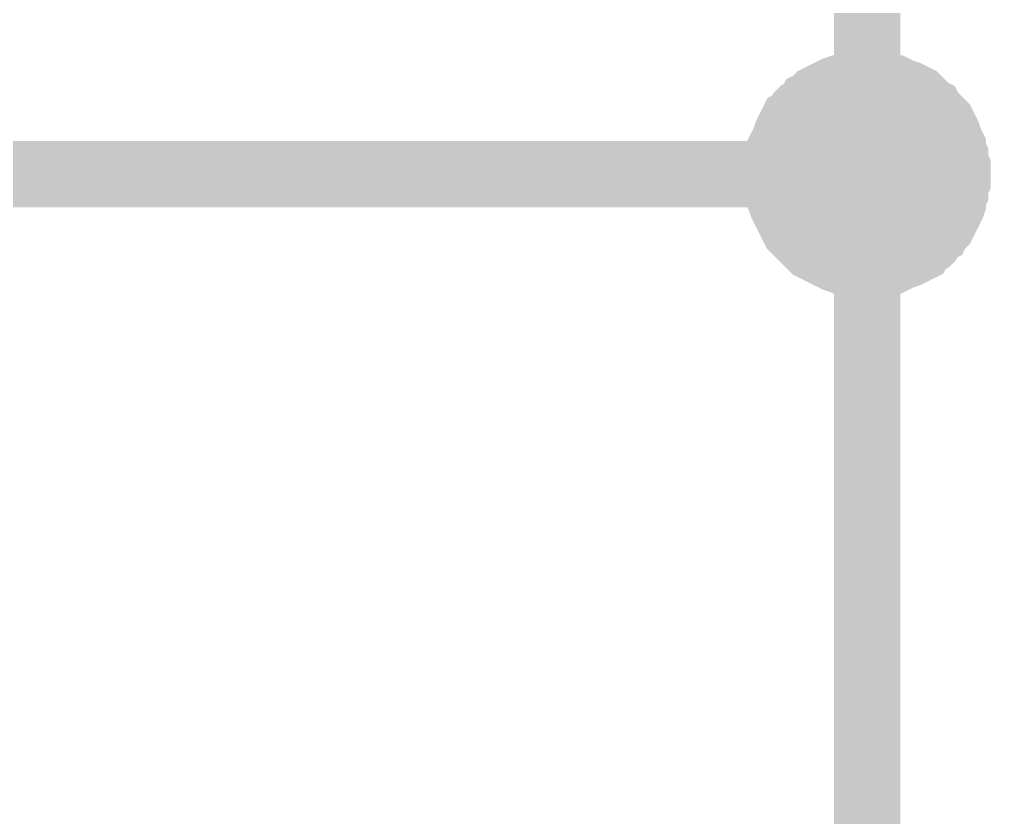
# Model space of a CAD drawing. Header units: millimetres. Extents: x 0 to 594, y 0 to 420.
# Drawn here: x 205.164 to 209.55, y 347.094 to 350.698 of the extents above; entities that cross this region are included whole.
import ezdxf

# ---------------------------------------------------------------- set-up
doc = ezdxf.new("R2010")
doc.units = ezdxf.units.MM
doc.layers.add('Sheet', color=255, linetype='Continuous')

msp = doc.modelspace()

# ---------------------------------------------------------------- linework, layer by layer
at = {"layer": 'Sheet', "color": 0}
for points, const_width in [([(208.9922, 361.9912), (208.9922, 354.9955), (208.9922, 350)], 0.2997), ([(208.4842, 350), (208.4842, 350.0212), (208.4842, 350.0529), (208.4948, 350.0741), (208.4948, 350.1058), (208.4948, 350.127), (208.5053, 350.1482), (208.5159, 350.1693), (208.5265, 350.1905), (208.5371, 350.2223), (208.5477, 350.2434), (208.5583, 350.2646), (208.5688, 350.2858), (208.5794, 350.3069), (208.6006, 350.3175), (208.6112, 350.3387), (208.6323, 350.3598), (208.6535, 350.3704), (208.6641, 350.3916), (208.6853, 350.4022), (208.7064, 350.4233), (208.7276, 350.4339), (208.7488, 350.4445), (208.7699, 350.4551), (208.7911, 350.4657), (208.8123, 350.4763), (208.844, 350.4868), (208.8652, 350.4868), (208.8863, 350.4974), (208.9181, 350.4974), (208.9392, 350.508), (208.9604, 350.508), (208.9922, 350.508)], 0.0991), ([(208.4842, 350), (208.4842, 350.0212), (208.4842, 350.0529), (208.4948, 350.0741), (208.4948, 350.1058), (208.4948, 350.127), (208.5053, 350.1482), (208.5159, 350.1693), (208.5265, 350.1905), (208.5371, 350.2223), (208.5477, 350.2434), (208.5583, 350.2646), (208.5688, 350.2858), (208.5794, 350.3069), (208.6006, 350.3175), (208.6112, 350.3387), (208.6323, 350.3598), (208.6535, 350.3704), (208.6641, 350.3916), (208.6853, 350.4022), (208.7064, 350.4233), (208.7276, 350.4339), (208.7488, 350.4445), (208.7699, 350.4551), (208.7911, 350.4657), (208.8123, 350.4763), (208.844, 350.4868), (208.8652, 350.4868), (208.8863, 350.4974), (208.9181, 350.4974), (208.9392, 350.508), (208.9604, 350.508), (208.9922, 350.508)], 0.0991), ([(208.4842, 350), (208.4842, 350.0212), (208.4842, 350.0529), (208.4948, 350.0741), (208.4948, 350.1058), (208.4948, 350.127), (208.5053, 350.1482), (208.5159, 350.1693), (208.5265, 350.1905), (208.5371, 350.2223), (208.5477, 350.2434), (208.5583, 350.2646), (208.5688, 350.2858), (208.5794, 350.3069), (208.6006, 350.3175), (208.6112, 350.3387), (208.6323, 350.3598), (208.6535, 350.3704), (208.6641, 350.3916), (208.6853, 350.4022), (208.7064, 350.4233), (208.7276, 350.4339), (208.7488, 350.4445), (208.7699, 350.4551), (208.7911, 350.4657), (208.8123, 350.4763), (208.844, 350.4868), (208.8652, 350.4868), (208.8863, 350.4974), (208.9181, 350.4974), (208.9392, 350.508), (208.9604, 350.508), (208.9922, 350.508)], 0.0991), ([(208.4842, 350), (208.4842, 350.0212), (208.4842, 350.0529), (208.4948, 350.0741), (208.4948, 350.1058), (208.4948, 350.127), (208.5053, 350.1482), (208.5159, 350.1693), (208.5265, 350.1905), (208.5371, 350.2223), (208.5477, 350.2434), (208.5583, 350.2646), (208.5688, 350.2858), (208.5794, 350.3069), (208.6006, 350.3175), (208.6112, 350.3387), (208.6323, 350.3598), (208.6535, 350.3704), (208.6641, 350.3916), (208.6853, 350.4022), (208.7064, 350.4233), (208.7276, 350.4339), (208.7488, 350.4445), (208.7699, 350.4551), (208.7911, 350.4657), (208.8123, 350.4763), (208.844, 350.4868), (208.8652, 350.4868), (208.8863, 350.4974), (208.9181, 350.4974), (208.9392, 350.508), (208.9604, 350.508), (208.9922, 350.508)], 0.0991), ([(208.4842, 350), (208.4842, 350.0212), (208.4842, 350.0529), (208.4948, 350.0741), (208.4948, 350.1058), (208.4948, 350.127), (208.5053, 350.1482), (208.5159, 350.1693), (208.5265, 350.1905), (208.5371, 350.2223), (208.5477, 350.2434), (208.5583, 350.2646), (208.5688, 350.2858), (208.5794, 350.3069), (208.6006, 350.3175), (208.6112, 350.3387), (208.6323, 350.3598), (208.6535, 350.3704), (208.6641, 350.3916), (208.6853, 350.4022), (208.7064, 350.4233), (208.7276, 350.4339), (208.7488, 350.4445), (208.7699, 350.4551), (208.7911, 350.4657), (208.8123, 350.4763), (208.844, 350.4868), (208.8652, 350.4868), (208.8863, 350.4974), (208.9181, 350.4974), (208.9392, 350.508), (208.9604, 350.508), (208.9922, 350.508)], 0.0991), ([(208.4842, 350), (208.4842, 350.0212), (208.4842, 350.0529), (208.4948, 350.0741), (208.4948, 350.1058), (208.4948, 350.127), (208.5053, 350.1482), (208.5159, 350.1693), (208.5265, 350.1905), (208.5371, 350.2223), (208.5477, 350.2434), (208.5583, 350.2646), (208.5688, 350.2858), (208.5794, 350.3069), (208.6006, 350.3175), (208.6112, 350.3387), (208.6323, 350.3598), (208.6535, 350.3704), (208.6641, 350.3916), (208.6853, 350.4022), (208.7064, 350.4233), (208.7276, 350.4339), (208.7488, 350.4445), (208.7699, 350.4551), (208.7911, 350.4657), (208.8123, 350.4763), (208.844, 350.4868), (208.8652, 350.4868), (208.8863, 350.4974), (208.9181, 350.4974), (208.9392, 350.508), (208.9604, 350.508), (208.9922, 350.508)], 0.0991), ([(208.4842, 350), (208.4842, 350.0212), (208.4842, 350.0529), (208.4948, 350.0741), (208.4948, 350.1058), (208.4948, 350.127), (208.5053, 350.1482), (208.5159, 350.1693), (208.5265, 350.1905), (208.5371, 350.2223), (208.5477, 350.2434), (208.5583, 350.2646), (208.5688, 350.2858), (208.5794, 350.3069), (208.6006, 350.3175), (208.6112, 350.3387), (208.6323, 350.3598), (208.6535, 350.3704), (208.6641, 350.3916), (208.6853, 350.4022), (208.7064, 350.4233), (208.7276, 350.4339), (208.7488, 350.4445), (208.7699, 350.4551), (208.7911, 350.4657), (208.8123, 350.4763), (208.844, 350.4868), (208.8652, 350.4868), (208.8863, 350.4974), (208.9181, 350.4974), (208.9392, 350.508), (208.9604, 350.508), (208.9922, 350.508)], 0.0991), ([(208.4842, 350), (208.4842, 350.0212), (208.4842, 350.0529), (208.4948, 350.0741), (208.4948, 350.1058), (208.4948, 350.127), (208.5053, 350.1482), (208.5159, 350.1693), (208.5265, 350.1905), (208.5371, 350.2223), (208.5477, 350.2434), (208.5583, 350.2646), (208.5688, 350.2858), (208.5794, 350.3069), (208.6006, 350.3175), (208.6112, 350.3387), (208.6323, 350.3598), (208.6535, 350.3704), (208.6641, 350.3916), (208.6853, 350.4022), (208.7064, 350.4233), (208.7276, 350.4339), (208.7488, 350.4445), (208.7699, 350.4551), (208.7911, 350.4657), (208.8123, 350.4763), (208.844, 350.4868), (208.8652, 350.4868), (208.8863, 350.4974), (208.9181, 350.4974), (208.9392, 350.508), (208.9604, 350.508), (208.9922, 350.508)], 0.0991), ([(208.9922, 350.508), (208.9922, 350.508)], 0.0991), ([(208.9922, 350.508), (209.0133, 350.508), (209.0451, 350.508), (209.0662, 350.4974), (209.098, 350.4974), (209.1192, 350.4868), (209.1403, 350.4868), (209.1615, 350.4763), (209.1827, 350.4657), (209.2144, 350.4551), (209.2356, 350.4445), (209.2567, 350.4339), (209.2779, 350.4233), (209.2991, 350.4022), (209.3096, 350.3916), (209.3308, 350.3704), (209.352, 350.3598), (209.3626, 350.3387), (209.3837, 350.3175), (209.3943, 350.3069), (209.4155, 350.2858), (209.4261, 350.2646), (209.4366, 350.2434), (209.4472, 350.2223), (209.4578, 350.1905), (209.4684, 350.1693), (209.479, 350.1482), (209.479, 350.127), (209.4896, 350.1058), (209.4896, 350.0741), (209.5001, 350.0529), (209.5001, 350.0212), (209.5001, 350)], 0.0991), ([(208.9922, 350.508), (208.9922, 350.508)], 0.0991), ([(208.9922, 350.508), (209.0133, 350.508), (209.0451, 350.508), (209.0662, 350.4974), (209.098, 350.4974), (209.1192, 350.4868), (209.1403, 350.4868), (209.1615, 350.4763), (209.1827, 350.4657), (209.2144, 350.4551), (209.2356, 350.4445), (209.2567, 350.4339), (209.2779, 350.4233), (209.2991, 350.4022), (209.3096, 350.3916), (209.3308, 350.3704), (209.352, 350.3598), (209.3626, 350.3387), (209.3837, 350.3175), (209.3943, 350.3069), (209.4155, 350.2858), (209.4261, 350.2646), (209.4366, 350.2434), (209.4472, 350.2223), (209.4578, 350.1905), (209.4684, 350.1693), (209.479, 350.1482), (209.479, 350.127), (209.4896, 350.1058), (209.4896, 350.0741), (209.5001, 350.0529), (209.5001, 350.0212), (209.5001, 350)], 0.0991), ([(208.9922, 350.508), (208.9922, 350.508)], 0.0991), ([(208.9922, 350.508), (209.0133, 350.508), (209.0451, 350.508), (209.0662, 350.4974), (209.098, 350.4974), (209.1192, 350.4868), (209.1403, 350.4868), (209.1615, 350.4763), (209.1827, 350.4657), (209.2144, 350.4551), (209.2356, 350.4445), (209.2567, 350.4339), (209.2779, 350.4233), (209.2991, 350.4022), (209.3096, 350.3916), (209.3308, 350.3704), (209.352, 350.3598), (209.3626, 350.3387), (209.3837, 350.3175), (209.3943, 350.3069), (209.4155, 350.2858), (209.4261, 350.2646), (209.4366, 350.2434), (209.4472, 350.2223), (209.4578, 350.1905), (209.4684, 350.1693), (209.479, 350.1482), (209.479, 350.127), (209.4896, 350.1058), (209.4896, 350.0741), (209.5001, 350.0529), (209.5001, 350.0212), (209.5001, 350)], 0.0991), ([(208.9922, 350.508), (208.9922, 350.508)], 0.0991), ([(208.9922, 350.508), (209.0133, 350.508), (209.0451, 350.508), (209.0662, 350.4974), (209.098, 350.4974), (209.1192, 350.4868), (209.1403, 350.4868), (209.1615, 350.4763), (209.1827, 350.4657), (209.2144, 350.4551), (209.2356, 350.4445), (209.2567, 350.4339), (209.2779, 350.4233), (209.2991, 350.4022), (209.3096, 350.3916), (209.3308, 350.3704), (209.352, 350.3598), (209.3626, 350.3387), (209.3837, 350.3175), (209.3943, 350.3069), (209.4155, 350.2858), (209.4261, 350.2646), (209.4366, 350.2434), (209.4472, 350.2223), (209.4578, 350.1905), (209.4684, 350.1693), (209.479, 350.1482), (209.479, 350.127), (209.4896, 350.1058), (209.4896, 350.0741), (209.5001, 350.0529), (209.5001, 350.0212), (209.5001, 350)], 0.0991), ([(208.9922, 350.508), (208.9922, 350.508)], 0.0991), ([(208.9922, 350.508), (209.0133, 350.508), (209.0451, 350.508), (209.0662, 350.4974), (209.098, 350.4974), (209.1192, 350.4868), (209.1403, 350.4868), (209.1615, 350.4763), (209.1827, 350.4657), (209.2144, 350.4551), (209.2356, 350.4445), (209.2567, 350.4339), (209.2779, 350.4233), (209.2991, 350.4022), (209.3096, 350.3916), (209.3308, 350.3704), (209.352, 350.3598), (209.3626, 350.3387), (209.3837, 350.3175), (209.3943, 350.3069), (209.4155, 350.2858), (209.4261, 350.2646), (209.4366, 350.2434), (209.4472, 350.2223), (209.4578, 350.1905), (209.4684, 350.1693), (209.479, 350.1482), (209.479, 350.127), (209.4896, 350.1058), (209.4896, 350.0741), (209.5001, 350.0529), (209.5001, 350.0212), (209.5001, 350)], 0.0991), ([(208.9922, 350.508), (208.9922, 350.508)], 0.0991), ([(208.9922, 350.508), (209.0133, 350.508), (209.0451, 350.508), (209.0662, 350.4974), (209.098, 350.4974), (209.1192, 350.4868), (209.1403, 350.4868), (209.1615, 350.4763), (209.1827, 350.4657), (209.2144, 350.4551), (209.2356, 350.4445), (209.2567, 350.4339), (209.2779, 350.4233), (209.2991, 350.4022), (209.3096, 350.3916), (209.3308, 350.3704), (209.352, 350.3598), (209.3626, 350.3387), (209.3837, 350.3175), (209.3943, 350.3069), (209.4155, 350.2858), (209.4261, 350.2646), (209.4366, 350.2434), (209.4472, 350.2223), (209.4578, 350.1905), (209.4684, 350.1693), (209.479, 350.1482), (209.479, 350.127), (209.4896, 350.1058), (209.4896, 350.0741), (209.5001, 350.0529), (209.5001, 350.0212), (209.5001, 350)], 0.0991), ([(208.9922, 350.508), (208.9922, 350.508)], 0.0991), ([(208.9922, 350.508), (209.0133, 350.508), (209.0451, 350.508), (209.0662, 350.4974), (209.098, 350.4974), (209.1192, 350.4868), (209.1403, 350.4868), (209.1615, 350.4763), (209.1827, 350.4657), (209.2144, 350.4551), (209.2356, 350.4445), (209.2567, 350.4339), (209.2779, 350.4233), (209.2991, 350.4022), (209.3096, 350.3916), (209.3308, 350.3704), (209.352, 350.3598), (209.3626, 350.3387), (209.3837, 350.3175), (209.3943, 350.3069), (209.4155, 350.2858), (209.4261, 350.2646), (209.4366, 350.2434), (209.4472, 350.2223), (209.4578, 350.1905), (209.4684, 350.1693), (209.479, 350.1482), (209.479, 350.127), (209.4896, 350.1058), (209.4896, 350.0741), (209.5001, 350.0529), (209.5001, 350.0212), (209.5001, 350)], 0.0991), ([(208.9922, 350.508), (208.9922, 350.508)], 0.0991), ([(208.9922, 350.508), (209.0133, 350.508), (209.0451, 350.508), (209.0662, 350.4974), (209.098, 350.4974), (209.1192, 350.4868), (209.1403, 350.4868), (209.1615, 350.4763), (209.1827, 350.4657), (209.2144, 350.4551), (209.2356, 350.4445), (209.2567, 350.4339), (209.2779, 350.4233), (209.2991, 350.4022), (209.3096, 350.3916), (209.3308, 350.3704), (209.352, 350.3598), (209.3626, 350.3387), (209.3837, 350.3175), (209.3943, 350.3069), (209.4155, 350.2858), (209.4261, 350.2646), (209.4366, 350.2434), (209.4472, 350.2223), (209.4578, 350.1905), (209.4684, 350.1693), (209.479, 350.1482), (209.479, 350.127), (209.4896, 350.1058), (209.4896, 350.0741), (209.5001, 350.0529), (209.5001, 350.0212), (209.5001, 350)], 0.0991), ([(197.4885, 350), (208.9922, 350), (208.9922, 344.994)], 0.2997), ([(208.9922, 349.492), (208.9604, 349.492), (208.9392, 349.492), (208.9181, 349.5026), (208.8863, 349.5026), (208.8652, 349.5026), (208.844, 349.5132), (208.8123, 349.5237), (208.7911, 349.5343), (208.7699, 349.5449), (208.7488, 349.5555), (208.7276, 349.5661), (208.7064, 349.5767), (208.6853, 349.5872), (208.6641, 349.6084), (208.6535, 349.619), (208.6323, 349.6402), (208.6112, 349.6613), (208.6006, 349.6719), (208.5794, 349.6931), (208.5688, 349.7142), (208.5583, 349.7354), (208.5477, 349.7566), (208.5371, 349.7777), (208.5265, 349.7989), (208.5159, 349.8201), (208.5053, 349.8518), (208.4948, 349.873), (208.4948, 349.8942), (208.4948, 349.9259), (208.4842, 349.9471), (208.4842, 349.9682), (208.4842, 350)], 0.0991), ([(208.4842, 350), (208.4842, 350)], 0.0991), ([(208.9922, 349.492), (208.9604, 349.492), (208.9392, 349.492), (208.9181, 349.5026), (208.8863, 349.5026), (208.8652, 349.5026), (208.844, 349.5132), (208.8123, 349.5237), (208.7911, 349.5343), (208.7699, 349.5449), (208.7488, 349.5555), (208.7276, 349.5661), (208.7064, 349.5767), (208.6853, 349.5872), (208.6641, 349.6084), (208.6535, 349.619), (208.6323, 349.6402), (208.6112, 349.6613), (208.6006, 349.6719), (208.5794, 349.6931), (208.5688, 349.7142), (208.5583, 349.7354), (208.5477, 349.7566), (208.5371, 349.7777), (208.5265, 349.7989), (208.5159, 349.8201), (208.5053, 349.8518), (208.4948, 349.873), (208.4948, 349.8942), (208.4948, 349.9259), (208.4842, 349.9471), (208.4842, 349.9682), (208.4842, 350)], 0.0991), ([(208.4842, 350), (208.4842, 350)], 0.0991), ([(208.9922, 349.492), (208.9604, 349.492), (208.9392, 349.492), (208.9181, 349.5026), (208.8863, 349.5026), (208.8652, 349.5026), (208.844, 349.5132), (208.8123, 349.5237), (208.7911, 349.5343), (208.7699, 349.5449), (208.7488, 349.5555), (208.7276, 349.5661), (208.7064, 349.5767), (208.6853, 349.5872), (208.6641, 349.6084), (208.6535, 349.619), (208.6323, 349.6402), (208.6112, 349.6613), (208.6006, 349.6719), (208.5794, 349.6931), (208.5688, 349.7142), (208.5583, 349.7354), (208.5477, 349.7566), (208.5371, 349.7777), (208.5265, 349.7989), (208.5159, 349.8201), (208.5053, 349.8518), (208.4948, 349.873), (208.4948, 349.8942), (208.4948, 349.9259), (208.4842, 349.9471), (208.4842, 349.9682), (208.4842, 350)], 0.0991), ([(208.4842, 350), (208.4842, 350)], 0.0991), ([(208.9922, 349.492), (208.9604, 349.492), (208.9392, 349.492), (208.9181, 349.5026), (208.8863, 349.5026), (208.8652, 349.5026), (208.844, 349.5132), (208.8123, 349.5237), (208.7911, 349.5343), (208.7699, 349.5449), (208.7488, 349.5555), (208.7276, 349.5661), (208.7064, 349.5767), (208.6853, 349.5872), (208.6641, 349.6084), (208.6535, 349.619), (208.6323, 349.6402), (208.6112, 349.6613), (208.6006, 349.6719), (208.5794, 349.6931), (208.5688, 349.7142), (208.5583, 349.7354), (208.5477, 349.7566), (208.5371, 349.7777), (208.5265, 349.7989), (208.5159, 349.8201), (208.5053, 349.8518), (208.4948, 349.873), (208.4948, 349.8942), (208.4948, 349.9259), (208.4842, 349.9471), (208.4842, 349.9682), (208.4842, 350)], 0.0991), ([(208.4842, 350), (208.4842, 350)], 0.0991), ([(208.9922, 349.492), (208.9604, 349.492), (208.9392, 349.492), (208.9181, 349.5026), (208.8863, 349.5026), (208.8652, 349.5026), (208.844, 349.5132), (208.8123, 349.5237), (208.7911, 349.5343), (208.7699, 349.5449), (208.7488, 349.5555), (208.7276, 349.5661), (208.7064, 349.5767), (208.6853, 349.5872), (208.6641, 349.6084), (208.6535, 349.619), (208.6323, 349.6402), (208.6112, 349.6613), (208.6006, 349.6719), (208.5794, 349.6931), (208.5688, 349.7142), (208.5583, 349.7354), (208.5477, 349.7566), (208.5371, 349.7777), (208.5265, 349.7989), (208.5159, 349.8201), (208.5053, 349.8518), (208.4948, 349.873), (208.4948, 349.8942), (208.4948, 349.9259), (208.4842, 349.9471), (208.4842, 349.9682), (208.4842, 350)], 0.0991), ([(208.4842, 350), (208.4842, 350)], 0.0991), ([(208.9922, 349.492), (208.9604, 349.492), (208.9392, 349.492), (208.9181, 349.5026), (208.8863, 349.5026), (208.8652, 349.5026), (208.844, 349.5132), (208.8123, 349.5237), (208.7911, 349.5343), (208.7699, 349.5449), (208.7488, 349.5555), (208.7276, 349.5661), (208.7064, 349.5767), (208.6853, 349.5872), (208.6641, 349.6084), (208.6535, 349.619), (208.6323, 349.6402), (208.6112, 349.6613), (208.6006, 349.6719), (208.5794, 349.6931), (208.5688, 349.7142), (208.5583, 349.7354), (208.5477, 349.7566), (208.5371, 349.7777), (208.5265, 349.7989), (208.5159, 349.8201), (208.5053, 349.8518), (208.4948, 349.873), (208.4948, 349.8942), (208.4948, 349.9259), (208.4842, 349.9471), (208.4842, 349.9682), (208.4842, 350)], 0.0991), ([(208.4842, 350), (208.4842, 350)], 0.0991), ([(208.9922, 349.492), (208.9604, 349.492), (208.9392, 349.492), (208.9181, 349.5026), (208.8863, 349.5026), (208.8652, 349.5026), (208.844, 349.5132), (208.8123, 349.5237), (208.7911, 349.5343), (208.7699, 349.5449), (208.7488, 349.5555), (208.7276, 349.5661), (208.7064, 349.5767), (208.6853, 349.5872), (208.6641, 349.6084), (208.6535, 349.619), (208.6323, 349.6402), (208.6112, 349.6613), (208.6006, 349.6719), (208.5794, 349.6931), (208.5688, 349.7142), (208.5583, 349.7354), (208.5477, 349.7566), (208.5371, 349.7777), (208.5265, 349.7989), (208.5159, 349.8201), (208.5053, 349.8518), (208.4948, 349.873), (208.4948, 349.8942), (208.4948, 349.9259), (208.4842, 349.9471), (208.4842, 349.9682), (208.4842, 350)], 0.0991), ([(208.4842, 350), (208.4842, 350)], 0.0991), ([(208.9922, 349.492), (208.9604, 349.492), (208.9392, 349.492), (208.9181, 349.5026), (208.8863, 349.5026), (208.8652, 349.5026), (208.844, 349.5132), (208.8123, 349.5237), (208.7911, 349.5343), (208.7699, 349.5449), (208.7488, 349.5555), (208.7276, 349.5661), (208.7064, 349.5767), (208.6853, 349.5872), (208.6641, 349.6084), (208.6535, 349.619), (208.6323, 349.6402), (208.6112, 349.6613), (208.6006, 349.6719), (208.5794, 349.6931), (208.5688, 349.7142), (208.5583, 349.7354), (208.5477, 349.7566), (208.5371, 349.7777), (208.5265, 349.7989), (208.5159, 349.8201), (208.5053, 349.8518), (208.4948, 349.873), (208.4948, 349.8942), (208.4948, 349.9259), (208.4842, 349.9471), (208.4842, 349.9682), (208.4842, 350)], 0.0991), ([(208.4842, 350), (208.4842, 350)], 0.0991), ([(209.5001, 350), (209.5001, 349.9682), (209.5001, 349.9471), (209.4896, 349.9259), (209.4896, 349.8942), (209.479, 349.873), (209.479, 349.8518), (209.4684, 349.8201), (209.4578, 349.7989), (209.4472, 349.7777), (209.4366, 349.7566), (209.4261, 349.7354), (209.4155, 349.7142), (209.3943, 349.6931), (209.3837, 349.6719), (209.3626, 349.6613), (209.352, 349.6402), (209.3308, 349.619), (209.3096, 349.6084), (209.2991, 349.5872), (209.2779, 349.5767), (209.2567, 349.5661), (209.2356, 349.5555), (209.2144, 349.5449), (209.1827, 349.5343), (209.1615, 349.5237), (209.1403, 349.5132), (209.1192, 349.5026), (209.098, 349.5026), (209.0662, 349.5026), (209.0451, 349.492), (209.0133, 349.492), (208.9922, 349.492)], 0.0991), ([(209.5001, 350), (209.5001, 349.9682), (209.5001, 349.9471), (209.4896, 349.9259), (209.4896, 349.8942), (209.479, 349.873), (209.479, 349.8518), (209.4684, 349.8201), (209.4578, 349.7989), (209.4472, 349.7777), (209.4366, 349.7566), (209.4261, 349.7354), (209.4155, 349.7142), (209.3943, 349.6931), (209.3837, 349.6719), (209.3626, 349.6613), (209.352, 349.6402), (209.3308, 349.619), (209.3096, 349.6084), (209.2991, 349.5872), (209.2779, 349.5767), (209.2567, 349.5661), (209.2356, 349.5555), (209.2144, 349.5449), (209.1827, 349.5343), (209.1615, 349.5237), (209.1403, 349.5132), (209.1192, 349.5026), (209.098, 349.5026), (209.0662, 349.5026), (209.0451, 349.492), (209.0133, 349.492), (208.9922, 349.492)], 0.0991), ([(209.5001, 350), (209.5001, 349.9682), (209.5001, 349.9471), (209.4896, 349.9259), (209.4896, 349.8942), (209.479, 349.873), (209.479, 349.8518), (209.4684, 349.8201), (209.4578, 349.7989), (209.4472, 349.7777), (209.4366, 349.7566), (209.4261, 349.7354), (209.4155, 349.7142), (209.3943, 349.6931), (209.3837, 349.6719), (209.3626, 349.6613), (209.352, 349.6402), (209.3308, 349.619), (209.3096, 349.6084), (209.2991, 349.5872), (209.2779, 349.5767), (209.2567, 349.5661), (209.2356, 349.5555), (209.2144, 349.5449), (209.1827, 349.5343), (209.1615, 349.5237), (209.1403, 349.5132), (209.1192, 349.5026), (209.098, 349.5026), (209.0662, 349.5026), (209.0451, 349.492), (209.0133, 349.492), (208.9922, 349.492)], 0.0991), ([(209.5001, 350), (209.5001, 349.9682), (209.5001, 349.9471), (209.4896, 349.9259), (209.4896, 349.8942), (209.479, 349.873), (209.479, 349.8518), (209.4684, 349.8201), (209.4578, 349.7989), (209.4472, 349.7777), (209.4366, 349.7566), (209.4261, 349.7354), (209.4155, 349.7142), (209.3943, 349.6931), (209.3837, 349.6719), (209.3626, 349.6613), (209.352, 349.6402), (209.3308, 349.619), (209.3096, 349.6084), (209.2991, 349.5872), (209.2779, 349.5767), (209.2567, 349.5661), (209.2356, 349.5555), (209.2144, 349.5449), (209.1827, 349.5343), (209.1615, 349.5237), (209.1403, 349.5132), (209.1192, 349.5026), (209.098, 349.5026), (209.0662, 349.5026), (209.0451, 349.492), (209.0133, 349.492), (208.9922, 349.492)], 0.0991), ([(209.5001, 350), (209.5001, 349.9682), (209.5001, 349.9471), (209.4896, 349.9259), (209.4896, 349.8942), (209.479, 349.873), (209.479, 349.8518), (209.4684, 349.8201), (209.4578, 349.7989), (209.4472, 349.7777), (209.4366, 349.7566), (209.4261, 349.7354), (209.4155, 349.7142), (209.3943, 349.6931), (209.3837, 349.6719), (209.3626, 349.6613), (209.352, 349.6402), (209.3308, 349.619), (209.3096, 349.6084), (209.2991, 349.5872), (209.2779, 349.5767), (209.2567, 349.5661), (209.2356, 349.5555), (209.2144, 349.5449), (209.1827, 349.5343), (209.1615, 349.5237), (209.1403, 349.5132), (209.1192, 349.5026), (209.098, 349.5026), (209.0662, 349.5026), (209.0451, 349.492), (209.0133, 349.492), (208.9922, 349.492)], 0.0991), ([(209.5001, 350), (209.5001, 349.9682), (209.5001, 349.9471), (209.4896, 349.9259), (209.4896, 349.8942), (209.479, 349.873), (209.479, 349.8518), (209.4684, 349.8201), (209.4578, 349.7989), (209.4472, 349.7777), (209.4366, 349.7566), (209.4261, 349.7354), (209.4155, 349.7142), (209.3943, 349.6931), (209.3837, 349.6719), (209.3626, 349.6613), (209.352, 349.6402), (209.3308, 349.619), (209.3096, 349.6084), (209.2991, 349.5872), (209.2779, 349.5767), (209.2567, 349.5661), (209.2356, 349.5555), (209.2144, 349.5449), (209.1827, 349.5343), (209.1615, 349.5237), (209.1403, 349.5132), (209.1192, 349.5026), (209.098, 349.5026), (209.0662, 349.5026), (209.0451, 349.492), (209.0133, 349.492), (208.9922, 349.492)], 0.0991), ([(209.5001, 350), (209.5001, 349.9682), (209.5001, 349.9471), (209.4896, 349.9259), (209.4896, 349.8942), (209.479, 349.873), (209.479, 349.8518), (209.4684, 349.8201), (209.4578, 349.7989), (209.4472, 349.7777), (209.4366, 349.7566), (209.4261, 349.7354), (209.4155, 349.7142), (209.3943, 349.6931), (209.3837, 349.6719), (209.3626, 349.6613), (209.352, 349.6402), (209.3308, 349.619), (209.3096, 349.6084), (209.2991, 349.5872), (209.2779, 349.5767), (209.2567, 349.5661), (209.2356, 349.5555), (209.2144, 349.5449), (209.1827, 349.5343), (209.1615, 349.5237), (209.1403, 349.5132), (209.1192, 349.5026), (209.098, 349.5026), (209.0662, 349.5026), (209.0451, 349.492), (209.0133, 349.492), (208.9922, 349.492)], 0.0991), ([(209.5001, 350), (209.5001, 349.9682), (209.5001, 349.9471), (209.4896, 349.9259), (209.4896, 349.8942), (209.479, 349.873), (209.479, 349.8518), (209.4684, 349.8201), (209.4578, 349.7989), (209.4472, 349.7777), (209.4366, 349.7566), (209.4261, 349.7354), (209.4155, 349.7142), (209.3943, 349.6931), (209.3837, 349.6719), (209.3626, 349.6613), (209.352, 349.6402), (209.3308, 349.619), (209.3096, 349.6084), (209.2991, 349.5872), (209.2779, 349.5767), (209.2567, 349.5661), (209.2356, 349.5555), (209.2144, 349.5449), (209.1827, 349.5343), (209.1615, 349.5237), (209.1403, 349.5132), (209.1192, 349.5026), (209.098, 349.5026), (209.0662, 349.5026), (209.0451, 349.492), (209.0133, 349.492), (208.9922, 349.492)], 0.0991), ([(209.5001, 350), (209.5001, 350), (209.5001, 350), (209.5001, 350), (209.5001, 350), (209.5001, 350), (209.5001, 350), (209.5001, 350), (209.5001, 350), (209.5001, 350), (209.5001, 350), (209.5001, 350), (209.5001, 350), (209.5001, 350), (209.5001, 350), (209.5001, 350), (209.5001, 350), (209.5001, 350), (209.5001, 350), (209.5001, 350), (209.5001, 350), (209.5001, 350), (209.5001, 350), (209.5001, 350), (209.5001, 350), (209.5001, 350), (209.5001, 350), (209.5001, 350), (209.5001, 350), (209.5001, 350), (209.5001, 350), (209.5001, 350), (209.5001, 350)], 0.0991), ([(209.5001, 350), (209.5001, 350)], 0.0991), ([(209.5001, 350), (209.5001, 350), (209.5001, 350), (209.5001, 350), (209.5001, 350), (209.5001, 350), (209.5001, 350), (209.5001, 350), (209.5001, 350), (209.5001, 350), (209.5001, 350), (209.5001, 350), (209.5001, 350), (209.5001, 350), (209.5001, 350), (209.5001, 350), (209.5001, 350), (209.5001, 350), (209.5001, 350), (209.5001, 350), (209.5001, 350), (209.5001, 350), (209.5001, 350), (209.5001, 350), (209.5001, 350), (209.5001, 350), (209.5001, 350), (209.5001, 350), (209.5001, 350), (209.5001, 350), (209.5001, 350), (209.5001, 350), (209.5001, 350)], 0.0991), ([(209.5001, 350), (209.5001, 350)], 0.0991), ([(209.5001, 350), (209.5001, 350), (209.5001, 350), (209.5001, 350), (209.5001, 350), (209.5001, 350), (209.5001, 350), (209.5001, 350), (209.5001, 350), (209.5001, 350), (209.5001, 350), (209.5001, 350), (209.5001, 350), (209.5001, 350), (209.5001, 350), (209.5001, 350), (209.5001, 350), (209.5001, 350), (209.5001, 350), (209.5001, 350), (209.5001, 350), (209.5001, 350), (209.5001, 350), (209.5001, 350), (209.5001, 350), (209.5001, 350), (209.5001, 350), (209.5001, 350), (209.5001, 350), (209.5001, 350), (209.5001, 350), (209.5001, 350), (209.5001, 350)], 0.0991), ([(209.5001, 350), (209.5001, 350)], 0.0991), ([(209.5001, 350), (209.5001, 350), (209.5001, 350), (209.5001, 350), (209.5001, 350), (209.5001, 350), (209.5001, 350), (209.5001, 350), (209.5001, 350), (209.5001, 350), (209.5001, 350), (209.5001, 350), (209.5001, 350), (209.5001, 350), (209.5001, 350), (209.5001, 350), (209.5001, 350), (209.5001, 350), (209.5001, 350), (209.5001, 350), (209.5001, 350), (209.5001, 350), (209.5001, 350), (209.5001, 350), (209.5001, 350), (209.5001, 350), (209.5001, 350), (209.5001, 350), (209.5001, 350), (209.5001, 350), (209.5001, 350), (209.5001, 350), (209.5001, 350)], 0.0991), ([(209.5001, 350), (209.5001, 350)], 0.0991), ([(209.5001, 350), (209.5001, 350), (209.5001, 350), (209.5001, 350), (209.5001, 350), (209.5001, 350), (209.5001, 350), (209.5001, 350), (209.5001, 350), (209.5001, 350), (209.5001, 350), (209.5001, 350), (209.5001, 350), (209.5001, 350), (209.5001, 350), (209.5001, 350), (209.5001, 350), (209.5001, 350), (209.5001, 350), (209.5001, 350), (209.5001, 350), (209.5001, 350), (209.5001, 350), (209.5001, 350), (209.5001, 350), (209.5001, 350), (209.5001, 350), (209.5001, 350), (209.5001, 350), (209.5001, 350), (209.5001, 350), (209.5001, 350), (209.5001, 350)], 0.0991), ([(209.5001, 350), (209.5001, 350)], 0.0991), ([(209.5001, 350), (209.5001, 350), (209.5001, 350), (209.5001, 350), (209.5001, 350), (209.5001, 350), (209.5001, 350), (209.5001, 350), (209.5001, 350), (209.5001, 350), (209.5001, 350), (209.5001, 350), (209.5001, 350), (209.5001, 350), (209.5001, 350), (209.5001, 350), (209.5001, 350), (209.5001, 350), (209.5001, 350), (209.5001, 350), (209.5001, 350), (209.5001, 350), (209.5001, 350), (209.5001, 350), (209.5001, 350), (209.5001, 350), (209.5001, 350), (209.5001, 350), (209.5001, 350), (209.5001, 350), (209.5001, 350), (209.5001, 350), (209.5001, 350)], 0.0991), ([(209.5001, 350), (209.5001, 350)], 0.0991), ([(209.5001, 350), (209.5001, 350), (209.5001, 350), (209.5001, 350), (209.5001, 350), (209.5001, 350), (209.5001, 350), (209.5001, 350), (209.5001, 350), (209.5001, 350), (209.5001, 350), (209.5001, 350), (209.5001, 350), (209.5001, 350), (209.5001, 350), (209.5001, 350), (209.5001, 350), (209.5001, 350), (209.5001, 350), (209.5001, 350), (209.5001, 350), (209.5001, 350), (209.5001, 350), (209.5001, 350), (209.5001, 350), (209.5001, 350), (209.5001, 350), (209.5001, 350), (209.5001, 350), (209.5001, 350), (209.5001, 350), (209.5001, 350), (209.5001, 350)], 0.0991), ([(209.5001, 350), (209.5001, 350)], 0.0991), ([(209.5001, 350), (209.5001, 350), (209.5001, 350), (209.5001, 350), (209.5001, 350), (209.5001, 350), (209.5001, 350), (209.5001, 350), (209.5001, 350), (209.5001, 350), (209.5001, 350), (209.5001, 350), (209.5001, 350), (209.5001, 350), (209.5001, 350), (209.5001, 350), (209.5001, 350), (209.5001, 350), (209.5001, 350), (209.5001, 350), (209.5001, 350), (209.5001, 350), (209.5001, 350), (209.5001, 350), (209.5001, 350), (209.5001, 350), (209.5001, 350), (209.5001, 350), (209.5001, 350), (209.5001, 350), (209.5001, 350), (209.5001, 350), (209.5001, 350)], 0.0991), ([(209.5001, 350), (209.5001, 350)], 0.0991)]:
    msp.add_lwpolyline(points, dxfattribs=dict(at, const_width=const_width))
at = {"layer": 'Sheet', "color": 0, "const_width": 0.508}
msp.add_lwpolyline([(208.7249, 350.0004, 1), (209.2329, 350.0004, 1)], format="xyb", close=True, dxfattribs=at)

doc.saveas('drawing.dxf')
